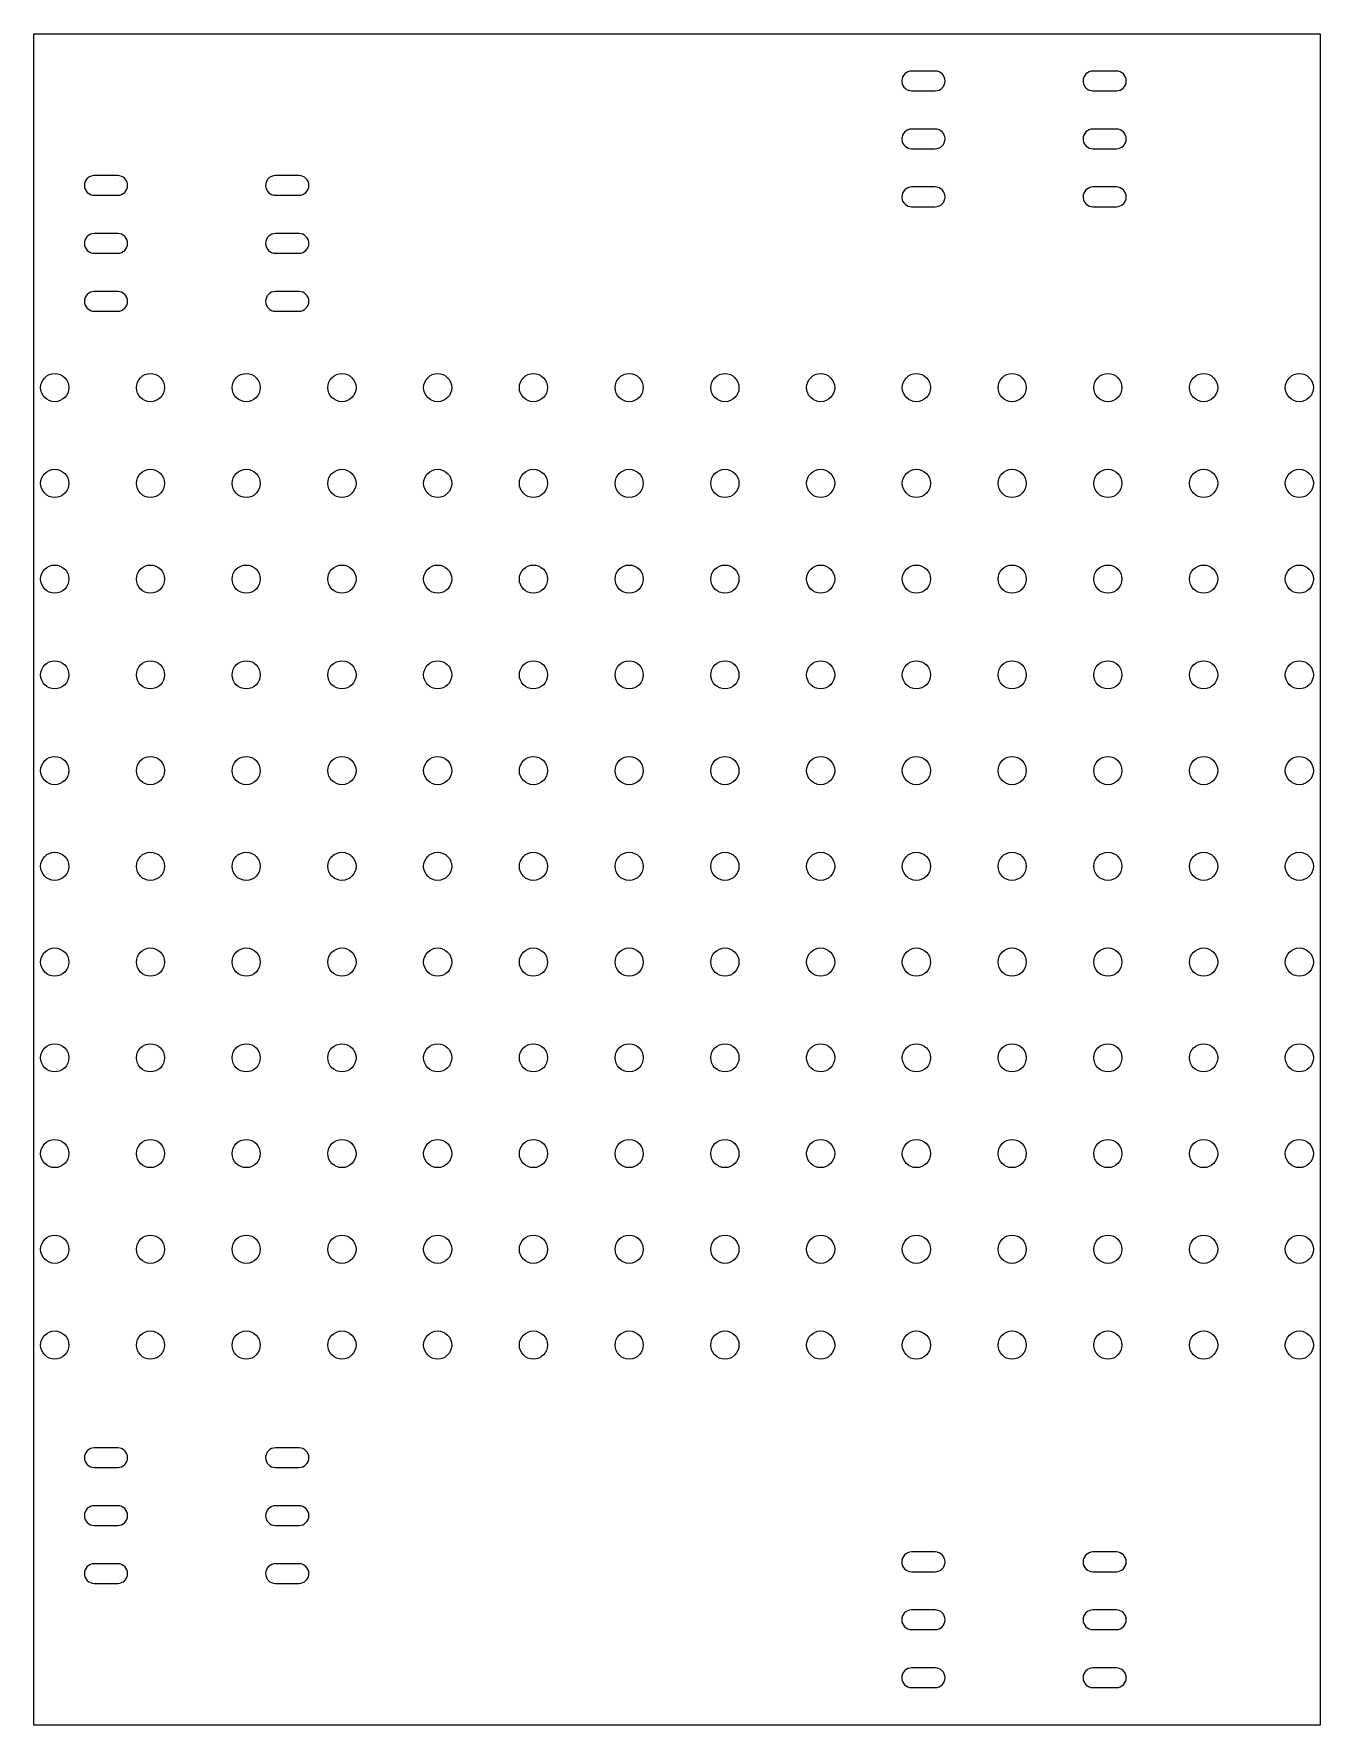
# Model space of a CAD drawing. Extents: x 564 to 1021, y -288 to 313.
import ezdxf

# ---------------------------------------------------------------- set-up
doc = ezdxf.new("R2010")
doc.units = 0
doc.layers.add('DEFAULT', color=7, linetype='CONTINUOUS')

msp = doc.modelspace()

# ---------------------------------------------------------------- linework, layer by layer
at = {"layer": 'DEFAULT'}
for p, q in [((564, 312.65, -70.86), (1020.81, 312.65, -70.86)), ((564, -288, -70.86), (564, 312.65, -70.86)), ((1020.81, 312.65, -70.86), (1020.81, -288, -70.86)), ((884.1, 299.41, -70.86), (875.74, 299.41, -70.86)), ((948.46, 299.41, -70.86), (940.1, 299.41, -70.86)), ((875.74, 292.41, -70.86), (884.1, 292.41, -70.86)), ((940.1, 292.41, -70.86), (948.46, 292.41, -70.86)), ((884.1, 278.83, -70.86), (875.74, 278.83, -70.86)), ((948.46, 278.83, -70.86), (940.1, 278.83, -70.86)), ((875.74, 271.83, -70.86), (884.1, 271.83, -70.86)), ((940.1, 271.83, -70.86), (948.46, 271.83, -70.86)), ((593.82, 262.3, -70.86), (585.45, 262.3, -70.86)), ((658.18, 262.3, -70.86), (649.82, 262.3, -70.86)), ((585.45, 255.3, -70.86), (593.82, 255.3, -70.86)), ((649.82, 255.3, -70.86), (658.18, 255.3, -70.86)), ((884.1, 258.25, -70.86), (875.74, 258.25, -70.86)), ((948.46, 258.25, -70.86), (940.1, 258.25, -70.86)), ((875.74, 251.25, -70.86), (884.1, 251.25, -70.86)), ((940.1, 251.25, -70.86), (948.46, 251.25, -70.86)), ((593.82, 241.72, -70.86), (585.45, 241.72, -70.86)), ((658.18, 241.72, -70.86), (649.82, 241.72, -70.86)), ((585.45, 234.72, -70.86), (593.82, 234.72, -70.86)), ((649.82, 234.72, -70.86), (658.18, 234.72, -70.86)), ((593.82, 221.14, -70.86), (585.45, 221.14, -70.86)), ((658.18, 221.14, -70.86), (649.82, 221.14, -70.86)), ((585.45, 214.14, -70.86), (593.82, 214.14, -70.86)), ((649.82, 214.14, -70.86), (658.18, 214.14, -70.86)), ((593.82, -189.5, -70.86), (585.45, -189.5, -70.86)), ((658.18, -189.5, -70.86), (649.82, -189.5, -70.86)), ((585.45, -196.5, -70.86), (593.82, -196.5, -70.86)), ((649.82, -196.5, -70.86), (658.18, -196.5, -70.86)), ((593.82, -210.08, -70.86), (585.45, -210.08, -70.86)), ((658.18, -210.08, -70.86), (649.82, -210.08, -70.86)), ((585.45, -217.08, -70.86), (593.82, -217.08, -70.86)), ((649.82, -217.08, -70.86), (658.18, -217.08, -70.86)), ((884.1, -226.5, -70.86), (875.73, -226.5, -70.86)), ((948.46, -226.5, -70.86), (940.1, -226.5, -70.86)), ((593.82, -230.66, -70.86), (585.45, -230.66, -70.86)), ((658.18, -230.66, -70.86), (649.82, -230.66, -70.86)), ((875.73, -233.5, -70.86), (884.1, -233.5, -70.86)), ((940.1, -233.5, -70.86), (948.46, -233.5, -70.86)), ((585.45, -237.66, -70.86), (593.82, -237.66, -70.86)), ((649.82, -237.66, -70.86), (658.18, -237.66, -70.86)), ((884.1, -247.08, -70.86), (875.73, -247.08, -70.86)), ((948.46, -247.08, -70.86), (940.1, -247.08, -70.86)), ((875.73, -254.08, -70.86), (884.1, -254.08, -70.86)), ((940.1, -254.08, -70.86), (948.46, -254.08, -70.86)), ((884.1, -267.66, -70.86), (875.73, -267.66, -70.86)), ((948.46, -267.66, -70.86), (940.1, -267.66, -70.86)), ((875.73, -274.66, -70.86), (884.1, -274.66, -70.86)), ((940.1, -274.66, -70.86), (948.46, -274.66, -70.86)), ((1020.81, -288, -70.86), (564, -288, -70.86))]:
    msp.add_line(p, q, dxfattribs=at)
for centre in [(571.42, 187, -70.86), (605.42, 187, -70.86), (639.42, 187, -70.86), (673.42, 187, -70.86), (707.42, 187, -70.86), (741.42, 187, -70.86), (775.42, 187, -70.86), (809.42, 187, -70.86), (843.42, 187, -70.86), (877.42, 187, -70.86), (911.42, 187, -70.86), (945.42, 187, -70.86), (979.42, 187, -70.86), (1013.42, 187, -70.86), (571.42, 153, -70.86), (605.42, 153, -70.86), (639.42, 153, -70.86), (673.42, 153, -70.86), (707.42, 153, -70.86), (741.42, 153, -70.86), (775.42, 153, -70.86), (809.42, 153, -70.86), (843.42, 153, -70.86), (877.42, 153, -70.86), (911.42, 153, -70.86), (945.42, 153, -70.86), (979.42, 153, -70.86), (1013.42, 153, -70.86), (571.42, 119, -70.86), (605.42, 119, -70.86), (639.42, 119, -70.86), (673.42, 119, -70.86), (707.42, 119, -70.86), (741.42, 119, -70.86), (775.42, 119, -70.86), (809.42, 119, -70.86), (843.42, 119, -70.86), (877.42, 119, -70.86), (911.42, 119, -70.86), (945.42, 119, -70.86), (979.42, 119, -70.86), (1013.42, 119, -70.86), (571.42, 85, -70.86), (605.42, 85, -70.86), (639.42, 85, -70.86), (673.42, 85, -70.86), (707.42, 85, -70.86), (741.42, 85, -70.86), (775.42, 85, -70.86), (809.42, 85, -70.86), (843.42, 85, -70.86), (877.42, 85, -70.86), (911.42, 85, -70.86), (945.42, 85, -70.86), (979.42, 85, -70.86), (1013.42, 85, -70.86), (571.42, 51, -70.86), (605.42, 51, -70.86), (639.42, 51, -70.86), (673.42, 51, -70.86), (707.42, 51, -70.86), (741.42, 51, -70.86), (775.42, 51, -70.86), (809.42, 51, -70.86), (843.42, 51, -70.86), (877.42, 51, -70.86), (911.42, 51, -70.86), (945.42, 51, -70.86), (979.42, 51, -70.86), (1013.42, 51, -70.86), (571.42, 17, -70.86), (605.42, 17, -70.86), (639.42, 17, -70.86), (673.42, 17, -70.86), (707.42, 17, -70.86), (741.42, 17, -70.86), (775.42, 17, -70.86), (809.42, 17, -70.86), (843.42, 17, -70.86), (877.42, 17, -70.86), (911.42, 17, -70.86), (945.42, 17, -70.86), (979.42, 17, -70.86), (1013.42, 17, -70.86), (571.42, -17, -70.86), (605.42, -17, -70.86), (639.42, -17, -70.86), (673.42, -17, -70.86), (707.42, -17, -70.86), (741.42, -17, -70.86), (775.42, -17, -70.86), (809.42, -17, -70.86), (843.42, -17, -70.86), (877.42, -17, -70.86), (911.42, -17, -70.86), (945.42, -17, -70.86), (979.42, -17, -70.86), (1013.42, -17, -70.86), (571.42, -51, -70.86), (605.42, -51, -70.86), (639.42, -51, -70.86), (673.42, -51, -70.86), (707.42, -51, -70.86), (741.42, -51, -70.86), (775.42, -51, -70.86), (809.42, -51, -70.86), (843.42, -51, -70.86), (877.42, -51, -70.86), (911.42, -51, -70.86), (945.42, -51, -70.86), (979.42, -51, -70.86), (1013.42, -51, -70.86), (571.42, -85, -70.86), (605.42, -85, -70.86), (639.42, -85, -70.86), (673.42, -85, -70.86), (707.42, -85, -70.86), (741.42, -85, -70.86), (775.42, -85, -70.86), (809.42, -85, -70.86), (843.42, -85, -70.86), (877.42, -85, -70.86), (911.42, -85, -70.86), (945.42, -85, -70.86), (979.42, -85, -70.86), (1013.42, -85, -70.86), (571.42, -119, -70.86), (605.42, -119, -70.86), (639.42, -119, -70.86), (673.42, -119, -70.86), (707.42, -119, -70.86), (741.42, -119, -70.86), (775.42, -119, -70.86), (809.42, -119, -70.86), (843.42, -119, -70.86), (877.42, -119, -70.86), (911.42, -119, -70.86), (945.42, -119, -70.86), (979.42, -119, -70.86), (1013.42, -119, -70.86), (571.42, -153, -70.86), (605.42, -153, -70.86), (639.42, -153, -70.86), (673.42, -153, -70.86), (707.42, -153, -70.86), (741.42, -153, -70.86), (775.42, -153, -70.86), (809.42, -153, -70.86), (843.42, -153, -70.86), (877.42, -153, -70.86), (911.42, -153, -70.86), (945.42, -153, -70.86), (979.42, -153, -70.86), (1013.42, -153, -70.86)]:
    msp.add_circle(centre, 5, dxfattribs=at)
for centre, radius, start, end in [((873.73, 295.8, -70.86), 1.5, 175.75705, 190.58205), ((875.74, 295.91, -70.86), 3.5, 90, 180), ((875.74, 295.91, -70.86), 3.5, 186.3391, 270), ((884.1, 295.91, -70.86), 3.5, 270, 90), ((940.1, 295.91, -70.86), 3.5, 90, 179.9997), ((938.1, 295.8, -70.86), 1.5, 175.75651, 190.58232), ((940.1, 295.91, -70.86), 3.5, 186.33914, 270), ((948.46, 295.91, -70.86), 3.5, 270, 90), ((875.74, 275.33, -70.86), 3.5, 90, 180), ((884.1, 275.33, -70.86), 3.5, 270, 90), ((940.1, 275.33, -70.86), 3.5, 90, 180), ((948.46, 275.33, -70.86), 3.5, 270, 90), ((873.73, 275.22, -70.86), 1.5, 175.75705, 190.58205), ((875.74, 275.33, -70.86), 3.5, 186.3391, 270), ((938.1, 275.22, -70.86), 1.5, 175.75705, 190.58205), ((940.1, 275.33, -70.86), 3.5, 186.3391, 270), ((585.45, 258.8, -70.86), 3.5, 90, 179.99999), ((585.45, 258.8, -70.86), 3.5, 179.99999, 270), ((593.82, 258.8, -70.86), 3.5, 360, 90), ((593.82, 258.8, -70.86), 3.5, 270, 360), ((649.82, 258.8, -70.86), 3.5, 90, 179.99991), ((647.82, 258.8, -70.86), 1.5, 180, 180.08892), ((649.82, 258.8, -70.86), 3.5, 180.03803, 270), ((658.18, 258.8, -70.86), 3.5, 0.00007, 90), ((658.18, 258.8, -70.86), 3.5, 270, 0.00008), ((873.73, 254.64, -70.86), 1.5, 175.75705, 190.58205), ((875.74, 254.75, -70.86), 3.5, 90, 180), ((875.74, 254.75, -70.86), 3.5, 186.3391, 270), ((884.1, 254.75, -70.86), 3.5, 270, 90), ((940.1, 254.75, -70.86), 3.5, 90, 180), ((938.1, 254.64, -70.86), 1.5, 175.75705, 190.58205), ((940.1, 254.75, -70.86), 3.5, 186.3391, 270), ((948.46, 254.75, -70.86), 3.5, 270, 90), ((585.45, 238.22, -70.86), 3.5, 90, 180.00002), ((593.82, 238.22, -70.86), 3.5, 0.00001, 90), ((649.82, 238.22, -70.86), 3.5, 90, 180.00001), ((658.18, 238.22, -70.86), 3.5, 360, 90), ((585.45, 238.22, -70.86), 3.5, 180.00002, 270), ((593.82, 238.22, -70.86), 3.5, 270, 0.00001), ((649.82, 238.22, -70.86), 3.5, 180.00001, 270), ((658.18, 238.22, -70.86), 3.5, 270, 360), ((585.45, 217.64, -70.86), 3.5, 90, 180.00001), ((585.45, 217.64, -70.86), 3.5, 180.00001, 270), ((593.82, 217.64, -70.86), 3.5, 360, 90), ((593.82, 217.64, -70.86), 3.5, 270, 360), ((649.82, 217.64, -70.86), 3.5, 90, 180), ((649.82, 217.64, -70.86), 3.5, 180, 270), ((658.18, 217.64, -70.86), 3.5, 360, 90), ((658.18, 217.64, -70.86), 3.5, 270, 360), ((585.45, -193, -70.86), 3.5, 90, 179.99998), ((593.82, -193, -70.86), 3.5, 360, 90), ((649.82, -193, -70.86), 3.5, 90, 179.96171), ((658.18, -193, -70.86), 3.5, 0.00012, 90), ((585.45, -193, -70.86), 3.5, 179.99998, 270), ((593.82, -193, -70.86), 3.5, 270, 0), ((649.82, -193, -70.86), 3.5, 180.03803, 270), ((658.18, -193, -70.86), 3.5, 270, 0.00014), ((585.45, -213.58, -70.86), 3.5, 90, 179.99998), ((593.82, -213.58, -70.86), 3.5, 0, 90), ((649.82, -213.58, -70.86), 3.5, 90, 180.00001), ((658.18, -213.58, -70.86), 3.5, 360, 90), ((585.45, -213.58, -70.86), 3.5, 179.99998, 270), ((593.82, -213.58, -70.86), 3.5, 270, 0), ((649.82, -213.58, -70.86), 3.5, 180.00001, 270), ((658.18, -213.58, -70.86), 3.5, 270, 360), ((875.73, -230, -70.86), 3.5, 90, 180), ((884.1, -230, -70.86), 3.5, 0, 90), ((940.1, -230, -70.86), 3.5, 90, 179.99991), ((948.46, -230, -70.86), 3.5, 0.00007, 90), ((585.45, -234.16, -70.86), 3.5, 90, 180.00001), ((585.45, -234.16, -70.86), 3.5, 180.00001, 270), ((593.82, -234.16, -70.86), 3.5, 0, 90), ((593.82, -234.16, -70.86), 3.5, 270, 0), ((649.82, -234.16, -70.86), 3.5, 90, 180.00002), ((649.82, -234.16, -70.86), 3.5, 180.00002, 270), ((658.18, -234.16, -70.86), 3.5, 360, 90), ((658.18, -234.16, -70.86), 3.5, 270, 360), ((875.73, -230, -70.86), 3.5, 180, 270), ((884.1, -230, -70.86), 3.5, 270, 0), ((940.1, -230, -70.86), 3.5, 180.03803, 270), ((948.46, -230, -70.86), 3.5, 270, 0.00008), ((875.73, -250.58, -70.86), 3.5, 90, 180), ((875.73, -250.58, -70.86), 3.5, 180, 270), ((884.1, -250.58, -70.86), 3.5, 0, 90), ((884.1, -250.58, -70.86), 3.5, 270, 0), ((940.1, -250.58, -70.86), 3.5, 90, 180), ((940.1, -250.58, -70.86), 3.5, 180, 270), ((948.46, -250.58, -70.86), 3.5, 0, 90), ((948.46, -250.58, -70.86), 3.5, 270, 0), ((875.73, -271.16, -70.86), 3.5, 90, 180.00001), ((884.1, -271.16, -70.86), 3.5, 360, 90), ((940.1, -271.16, -70.86), 3.5, 90, 180), ((948.46, -271.16, -70.86), 3.5, 360, 90), ((875.73, -271.16, -70.86), 3.5, 180.00001, 270), ((884.1, -271.16, -70.86), 3.5, 270, 360), ((940.1, -271.16, -70.86), 3.5, 180, 270), ((948.46, -271.16, -70.86), 3.5, 270, 360)]:
    msp.add_arc(centre, radius, start, end, dxfattribs=at)
at = {"layer": 'DEFAULT', "extrusion": (2.35344e-08, -5.34967e-14, 1)}
msp.add_arc((647.82, -193, -70.86), 1.5, 179.91082, 180.08892, dxfattribs=at)
at = {"layer": 'DEFAULT', "extrusion": (6.31801e-08, 4.90268e-11, 1)}
msp.add_arc((938.1, -230, -70.86), 1.51, 180.00017, 180.08875, dxfattribs=at)

doc.saveas('drawing.dxf')
